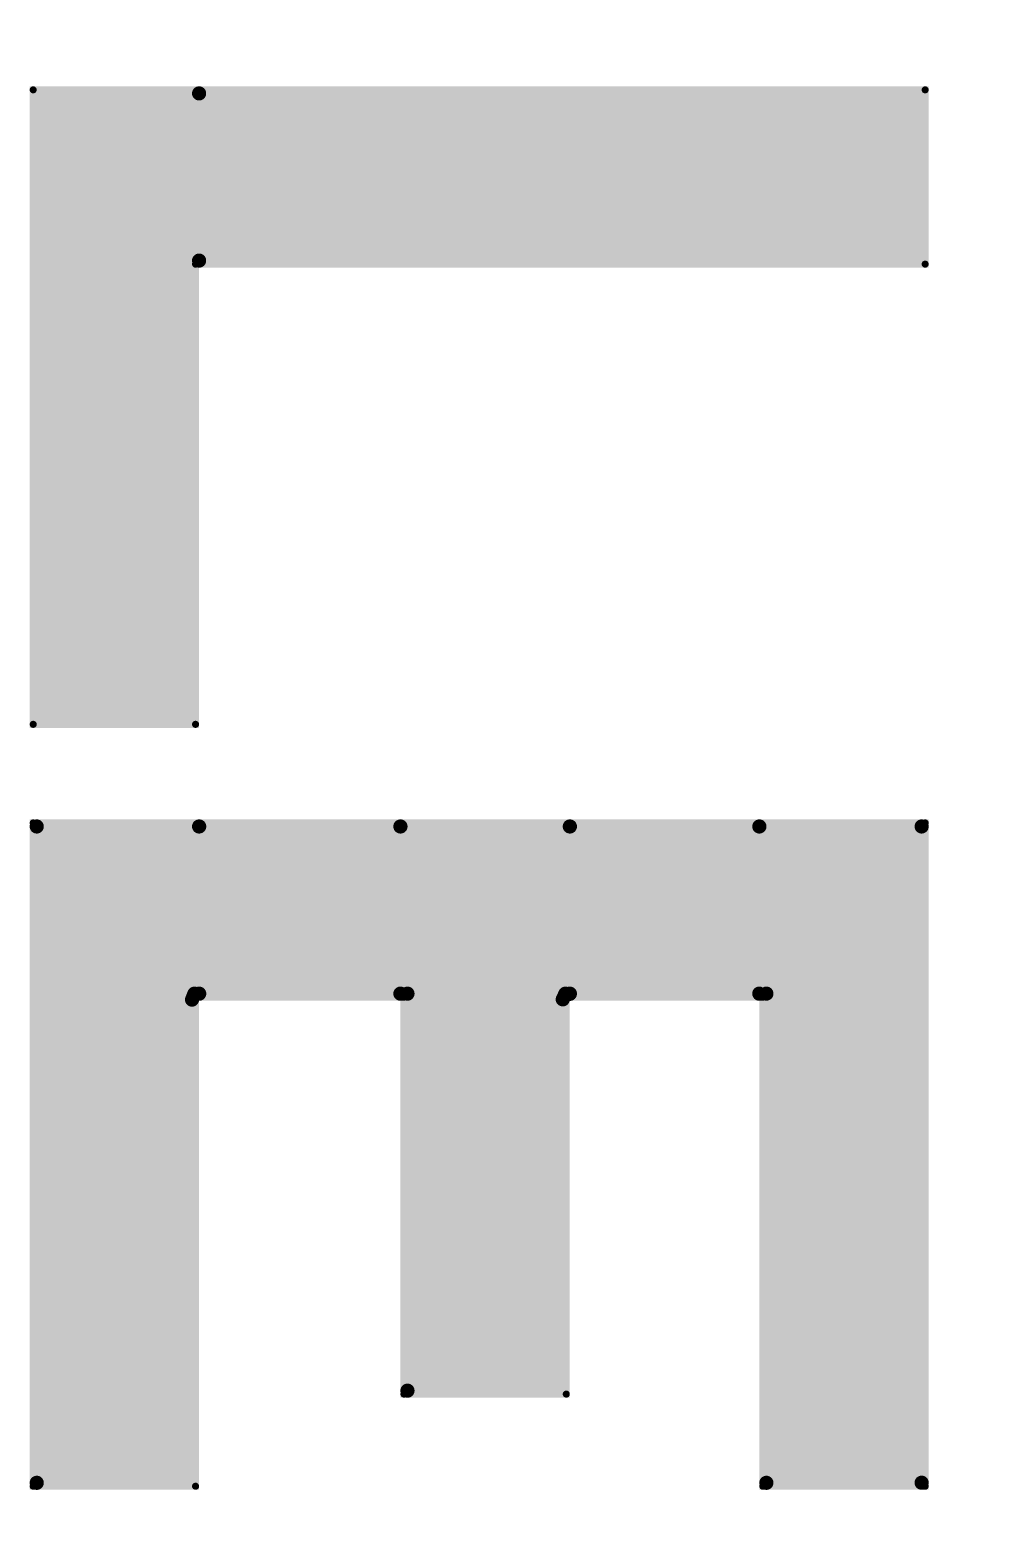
# Model space of a CAD drawing. Header units: millimetres. Extents: x 2260 to 2572, y -21 to 200.
# Drawn here: x 2434.68 to 2438.11, y 103.38 to 108.71 of the extents above; entities that cross this region are included whole.
import ezdxf

# ---------------------------------------------------------------- set-up
doc = ezdxf.new("R2010")
doc.units = ezdxf.units.MM
doc.layers.get('0').update_dxf_attribs({"lineweight": 18})
doc.layers.add('TO', color=1, linetype='Continuous', lineweight=18)

# ---------------------------------------------------------------- blocks, each defined once
blk = doc.blocks.new('PAD_R1')
blk.add_lwpolyline([(0.25, 0, 0.5, 0.5, 1), (-0.25, 0, 0.5, 0.5, 1)], format="xyseb", close=True)

msp = doc.modelspace()

# ---------------------------------------------------------------- linework, layer by layer
at = {"layer": 'TO'}
for points in [[(2434.8789, 108.5045, 0.4064, 0.4064, 0), (2434.8789, 106.2029, 0.4064, 0.4064, 0)], [(2435.0806, 108.5045, 0.4064, 0.4064, 0), (2435.0806, 106.2029, 0.4064, 0.4064, 0)], [(2434.6884, 106.2156, 0.0254, 0.0254, 0), (2434.6884, 108.4918, 0.0254, 0.0254, 0)], [(2434.6884, 108.4918, 0.0254, 0.0254, 0), (2437.8898, 108.4918, 0.0254, 0.0254, 0)], [(2435.2838, 108.3013, 0.4064, 0.4064, 0), (2437.9025, 108.3013, 0.4064, 0.4064, 0)], [(2435.2838, 108.4791, 0.0508, 0.0508, 0), (2435.2838, 107.8793, 0.0508, 0.0508, 0)], [(2437.8898, 108.4918, 0.0254, 0.0254, 0), (2437.8898, 107.8666, 0.0254, 0.0254, 0)], [(2435.2838, 108.0571, 0.4064, 0.4064, 0), (2437.9025, 108.0571, 0.4064, 0.4064, 0)], [(2437.8898, 107.8666, 0.0254, 0.0254, 0), (2435.2711, 107.8666, 0.0254, 0.0254, 0)], [(2435.2711, 107.8666, 0.0254, 0.0254, 0), (2435.2711, 106.2156, 0.0254, 0.0254, 0)], [(2435.2711, 106.2156, 0.0254, 0.0254, 0), (2434.6884, 106.2156, 0.0254, 0.0254, 0)], [(2434.8793, 105.8747, 0.4064, 0.4064, 0), (2434.8793, 103.4696, 0.4064, 0.4064, 0)], [(2435.0806, 105.8747, 0.4064, 0.4064, 0), (2435.0806, 103.4696, 0.4064, 0.4064, 0)], [(2436.2098, 105.8747, 0.4064, 0.4064, 0), (2436.2098, 103.8002, 0.4064, 0.4064, 0)], [(2436.4112, 105.8747, 0.4064, 0.4064, 0), (2436.4112, 103.8002, 0.4064, 0.4064, 0)], [(2437.498, 105.8747, 0.4064, 0.4064, 0), (2437.498, 103.4696, 0.4064, 0.4064, 0)], [(2437.6993, 105.8747, 0.4064, 0.4064, 0), (2437.6993, 103.4696, 0.4064, 0.4064, 0)], [(2434.6884, 103.4823, 0.0254, 0.0254, 0), (2434.6884, 105.862, 0.0254, 0.0254, 0)], [(2434.6884, 105.862, 0.0254, 0.0254, 0), (2437.8898, 105.862, 0.0254, 0.0254, 0)], [(2434.7011, 103.4946, 0.0508, 0.0508, 0), (2434.7011, 105.8492, 0.0508, 0.0508, 0)], [(2435.2842, 105.6714, 0.4064, 0.4064, 0), (2436.0063, 105.6714, 0.4064, 0.4064, 0)], [(2435.2838, 105.8492, 0.0508, 0.0508, 0), (2435.2838, 105.2491, 0.0508, 0.0508, 0)], [(2435.2838, 105.8492, 0.0508, 0.0508, 0), (2435.2842, 105.8492, 0.0508, 0.0508, 0)], [(2435.2842, 105.8492, 0.0508, 0.0508, 0), (2435.2842, 105.2495, 0.0508, 0.0508, 0)], [(2436.0063, 105.8492, 0.0508, 0.0508, 0), (2436.0063, 105.2495, 0.0508, 0.0508, 0)], [(2436.0063, 105.8492, 0.0508, 0.0508, 0), (2436.0066, 105.8492, 0.0508, 0.0508, 0)], [(2436.0066, 105.8492, 0.0508, 0.0508, 0), (2436.0066, 105.2491, 0.0508, 0.0508, 0)], [(2436.6147, 105.6714, 0.4064, 0.4064, 0), (2437.2945, 105.6714, 0.4064, 0.4064, 0)], [(2436.6144, 105.8492, 0.0508, 0.0508, 0), (2436.6144, 105.2487, 0.0508, 0.0508, 0)], [(2436.6144, 105.8492, 0.0508, 0.0508, 0), (2436.6147, 105.8492, 0.0508, 0.0508, 0)], [(2436.6147, 105.8492, 0.0508, 0.0508, 0), (2436.6147, 105.2495, 0.0508, 0.0508, 0)], [(2437.2945, 105.8492, 0.0508, 0.0508, 0), (2437.2945, 105.2495, 0.0508, 0.0508, 0)], [(2437.2945, 105.8492, 0.0508, 0.0508, 0), (2437.2948, 105.8492, 0.0508, 0.0508, 0)], [(2437.2948, 105.8492, 0.0508, 0.0508, 0), (2437.2948, 105.2491, 0.0508, 0.0508, 0)], [(2437.8771, 105.8492, 0.0508, 0.0508, 0), (2437.8771, 103.495, 0.0508, 0.0508, 0)], [(2437.8898, 105.862, 0.0254, 0.0254, 0), (2437.8898, 103.4823, 0.0254, 0.0254, 0)], [(2435.2842, 105.4273, 0.4064, 0.4064, 0), (2436.0063, 105.4273, 0.4064, 0.4064, 0)], [(2436.6147, 105.4273, 0.4064, 0.4064, 0), (2437.2945, 105.4273, 0.4064, 0.4064, 0)], [(2435.2672, 105.2495, 0.0508, 0.0508, 0), (2435.2584, 105.2281, 0.0508, 0.0508, 0)], [(2435.2757, 105.2368, 0.0254, 0.0254, 0), (2435.2711, 105.2256, 0.0254, 0.0254, 0)], [(2436.019, 105.2368, 0.0254, 0.0254, 0), (2435.2757, 105.2368, 0.0254, 0.0254, 0)], [(2436.0317, 103.8252, 0.0508, 0.0508, 0), (2436.0317, 105.2495, 0.0508, 0.0508, 0)], [(2436.019, 103.8129, 0.0254, 0.0254, 0), (2436.019, 105.2368, 0.0254, 0.0254, 0)], [(2436.5987, 105.2495, 0.0508, 0.0508, 0), (2436.589, 105.229, 0.0508, 0.0508, 0)], [(2436.6067, 105.2368, 0.0254, 0.0254, 0), (2436.6017, 105.2261, 0.0254, 0.0254, 0)], [(2437.3072, 105.2368, 0.0254, 0.0254, 0), (2436.6067, 105.2368, 0.0254, 0.0254, 0)], [(2437.3199, 103.4946, 0.0508, 0.0508, 0), (2437.3199, 105.2495, 0.0508, 0.0508, 0)], [(2437.3072, 103.4823, 0.0254, 0.0254, 0), (2437.3072, 105.2368, 0.0254, 0.0254, 0)], [(2435.2711, 105.2256, 0.0254, 0.0254, 0), (2435.2711, 103.4823, 0.0254, 0.0254, 0)], [(2436.6017, 105.2261, 0.0254, 0.0254, 0), (2436.6017, 103.8129, 0.0254, 0.0254, 0)], [(2436.6017, 103.8129, 0.0254, 0.0254, 0), (2436.019, 103.8129, 0.0254, 0.0254, 0)], [(2435.2711, 103.4823, 0.0254, 0.0254, 0), (2434.6884, 103.4823, 0.0254, 0.0254, 0)], [(2437.8898, 103.4823, 0.0254, 0.0254, 0), (2437.3072, 103.4823, 0.0254, 0.0254, 0)]]:
    msp.add_lwpolyline(points, format="xyseb", dxfattribs=at)

# ---------------------------------------------------------------- block references
at = {"layer": 'TO', "rotation": 270}
for p, xscale, yscale in [((2434.6884, 108.4918), 0.0254, 0.0254), ((2434.6884, 108.4918), 0.0254, 0.0254), ((2435.2838, 108.4791), 0.0508, 0.0508), ((2437.8898, 108.4918), 0.0254, 0.0254), ((2437.8898, 108.4918), 0.0254, 0.0254), ((2435.2838, 107.8793), 0.0508, 0.0508), ((2435.2711, 107.8666), 0.0254, 0.0254), ((2435.2711, 107.8666), 0.0254, 0.0254), ((2437.8898, 107.8666), 0.0254, 0.0254), ((2437.8898, 107.8666), 0.0254, 0.0254), ((2434.6884, 106.2156), 0.0254, 0.0254), ((2434.6884, 106.2156), 0.0254, 0.0254), ((2435.2711, 106.2156), 0.0254, 0.0254), ((2435.2711, 106.2156), 0.0254, 0.0254), ((2434.6884, 105.862), 0.0254, 0.0254), ((2434.6884, 105.862), 0.0254, 0.0254), ((2434.7011, 105.8492), 0.0508, 0.0508), ((2435.2838, 105.8492), 0.0508, 0.0508), ((2435.2838, 105.8492), 0.0508, 0.0508), ((2435.2842, 105.8492), 0.0508, 0.0508), ((2435.2842, 105.8492), 0.0508, 0.0508), ((2436.0063, 105.8492), 0.0508, 0.0508), ((2436.0063, 105.8492), 0.0508, 0.0508), ((2436.0066, 105.8492), 0.0508, 0.0508), ((2436.0066, 105.8492), 0.0508, 0.0508), ((2436.6144, 105.8492), 0.0508, 0.0508), ((2436.6144, 105.8492), 0.0508, 0.0508), ((2436.6147, 105.8492), 0.0508, 0.0508), ((2436.6147, 105.8492), 0.0508, 0.0508), ((2437.2945, 105.8492), 0.0508, 0.0508), ((2437.2945, 105.8492), 0.0508, 0.0508), ((2437.2948, 105.8492), 0.0508, 0.0508), ((2437.2948, 105.8492), 0.0508, 0.0508), ((2437.8771, 105.8492), 0.0508, 0.0508), ((2437.8898, 105.862), 0.0254, 0.0254), ((2437.8898, 105.862), 0.0254, 0.0254), ((2435.2584, 105.2281), 0.0508, 0.0508), ((2435.2672, 105.2495), 0.0508, 0.0508), ((2435.2838, 105.2491), 0.0508, 0.0508), ((2435.2842, 105.2495), 0.0508, 0.0508), ((2435.2757, 105.2368), 0.0254, 0.0254), ((2435.2757, 105.2368), 0.0254, 0.0254), ((2436.0063, 105.2495), 0.0508, 0.0508), ((2436.0066, 105.2491), 0.0508, 0.0508), ((2436.0317, 105.2495), 0.0508, 0.0508), ((2436.019, 105.2368), 0.0254, 0.0254), ((2436.019, 105.2368), 0.0254, 0.0254), ((2436.589, 105.229), 0.0508, 0.0508), ((2436.5987, 105.2495), 0.0508, 0.0508), ((2436.6144, 105.2487), 0.0508, 0.0508), ((2436.6147, 105.2495), 0.0508, 0.0508), ((2436.6067, 105.2368), 0.0254, 0.0254), ((2436.6067, 105.2368), 0.0254, 0.0254), ((2437.2945, 105.2495), 0.0508, 0.0508), ((2437.2948, 105.2491), 0.0508, 0.0508), ((2437.3199, 105.2495), 0.0508, 0.0508), ((2437.3072, 105.2368), 0.0254, 0.0254), ((2437.3072, 105.2368), 0.0254, 0.0254), ((2435.2711, 105.2256), 0.0254, 0.0254), ((2435.2711, 105.2256), 0.0254, 0.0254), ((2436.6017, 105.2261), 0.0254, 0.0254), ((2436.6017, 105.2261), 0.0254, 0.0254), ((2436.0317, 103.8252), 0.0508, 0.0508), ((2436.019, 103.8129), 0.0254, 0.0254), ((2436.019, 103.8129), 0.0254, 0.0254), ((2436.6017, 103.8129), 0.0254, 0.0254), ((2436.6017, 103.8129), 0.0254, 0.0254), ((2434.7011, 103.4946), 0.0508, 0.0508), ((2434.6884, 103.4823), 0.0254, 0.0254), ((2434.6884, 103.4823), 0.0254, 0.0254), ((2435.2711, 103.4823), 0.0254, 0.0254), ((2435.2711, 103.4823), 0.0254, 0.0254), ((2437.3199, 103.4946), 0.0508, 0.0508), ((2437.3072, 103.4823), 0.0254, 0.0254), ((2437.3072, 103.4823), 0.0254, 0.0254), ((2437.8771, 103.495), 0.0508, 0.0508), ((2437.8898, 103.4823), 0.0254, 0.0254), ((2437.8898, 103.4823), 0.0254, 0.0254)]:
    msp.add_blockref('PAD_R1', p, dxfattribs=dict(at, xscale=xscale, yscale=yscale))

doc.saveas('drawing.dxf')
